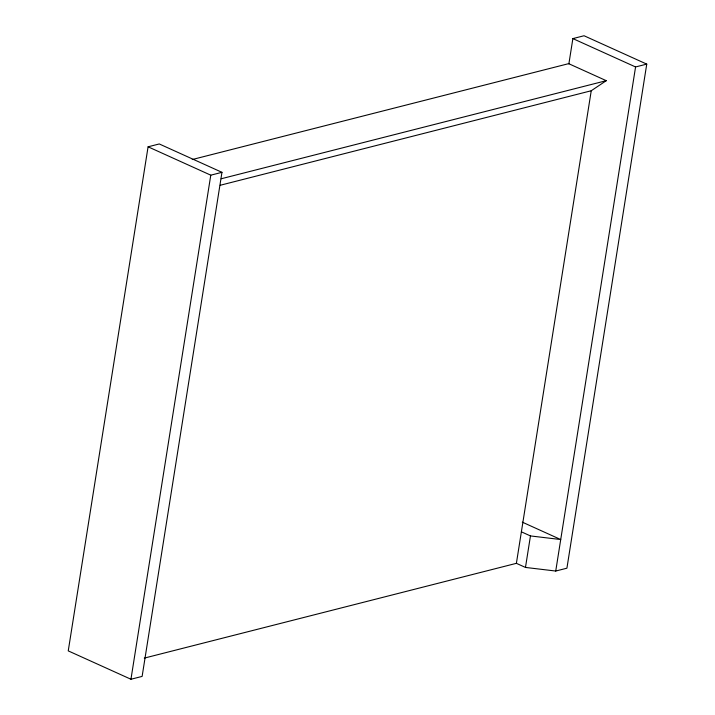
<?xml version="1.0" encoding="UTF-8"?>
<svg xmlns="http://www.w3.org/2000/svg" width="715" height="715" viewBox="0 0 715 715"><rect width="100%" height="100%" fill="white"/><g stroke="black" fill="none" stroke-linecap="round" stroke-linejoin="round"><path stroke-width="1.07" d="M148.085 146.807L68.247 650.882L130.952 679.25L142.124 676.399L221.963 172.324L159.266 143.956L148.085 146.807L210.782 175.175L221.963 172.324M130.952 679.25L210.782 175.175M568.863 63.93L572.876 38.601L584.048 35.75L646.753 64.118L566.915 568.193L555.734 571.044L525.471 567.433L516.391 563.331L144.296 658.113M516.391 563.331L591.242 90.751L606.275 80.679L568.657 63.653L192.228 159.543M525.471 567.433L530.458 535.928L521.378 531.826M555.734 571.044L635.572 66.96L646.753 64.118M221.194 178.768L606.275 80.679M220.22 185.265L591.242 90.751M530.458 535.928L560.721 539.539L522.299 522.147M572.876 38.601L635.572 66.96"/></g></svg>
